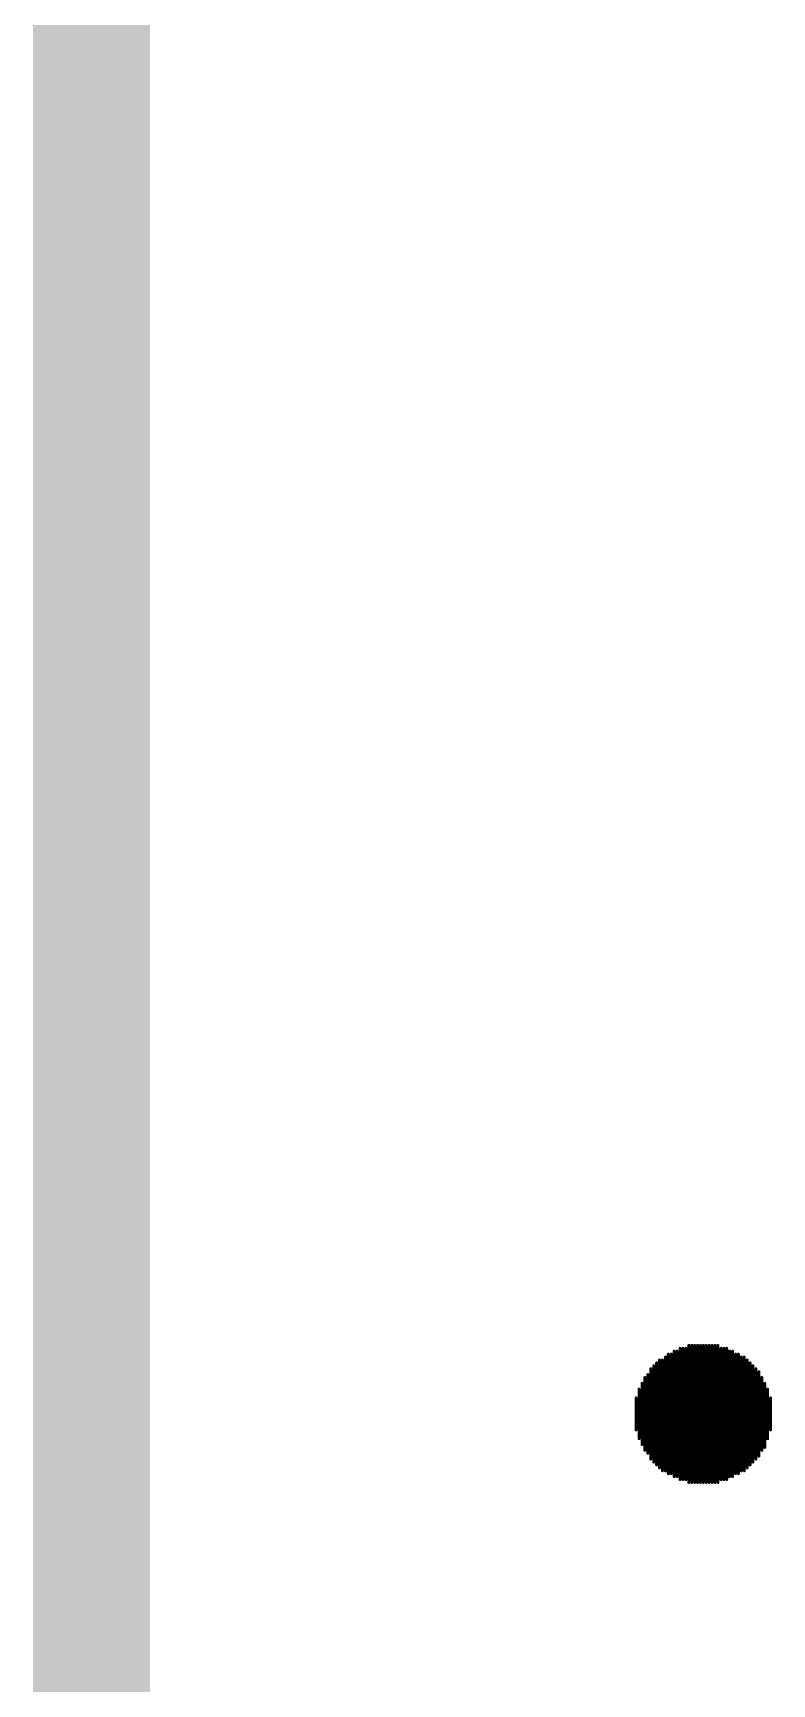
# Model space of a CAD drawing. Header units: inches. Extents: x 0.06 to 0.98, y 0.09 to 4.02.
# Drawn here: x 0.058 to 0.1212, y 0.9277 to 1.0691 of the extents above; entities that cross this region are included whole.
import ezdxf

# ---------------------------------------------------------------- set-up
doc = ezdxf.new("R2010")
doc.units = ezdxf.units.IN
doc.header["$MEASUREMENT"] = 0
doc.layers.add('Mechanical 1', color=6, linetype='Continuous')
doc.layers.add('Top Overlay', color=2, linetype='Continuous')

# ---------------------------------------------------------------- blocks, each defined once
blk = doc.blocks.new('________631')
at = {"layer": 'Top Overlay'}
for points in [[(0.12881, 0.23613, 0.00025, 0.00025, 0), (0.13506, 0.23613, 0.00025, 0.00025, 0)], [(0.12931, 0.23638, 0.00025, 0.00025, 0), (0.13456, 0.23638, 0.00025, 0.00025, 0)], [(0.12981, 0.23663, 0.00025, 0.00025, 0), (0.13406, 0.23663, 0.00025, 0.00025, 0)], [(0.13056, 0.23688, 0.00025, 0.00025, 0), (0.13331, 0.23688, 0.00025, 0.00025, 0)], [(0.12706, 0.23463, 0.00025, 0.00025, 0), (0.13656, 0.23463, 0.00025, 0.00025, 0)], [(0.12731, 0.23488, 0.00025, 0.00025, 0), (0.13656, 0.23488, 0.00025, 0.00025, 0)], [(0.12756, 0.23513, 0.00025, 0.00025, 0), (0.13631, 0.23513, 0.00025, 0.00025, 0)], [(0.12781, 0.23538, 0.00025, 0.00025, 0), (0.13606, 0.23538, 0.00025, 0.00025, 0)], [(0.12806, 0.23563, 0.00025, 0.00025, 0), (0.13581, 0.23563, 0.00025, 0.00025, 0)], [(0.12856, 0.23588, 0.00025, 0.00025, 0), (0.13531, 0.23588, 0.00025, 0.00025, 0)], [(0.12656, 0.23363, 0.00025, 0.00025, 0), (0.13731, 0.23363, 0.00025, 0.00025, 0)], [(0.12656, 0.23338, 0.00025, 0.00025, 0), (0.13731, 0.23338, 0.00025, 0.00025, 0)], [(0.12681, 0.23413, 0.00025, 0.00025, 0), (0.13706, 0.23413, 0.00025, 0.00025, 0)], [(0.12681, 0.23388, 0.00025, 0.00025, 0), (0.13706, 0.23388, 0.00025, 0.00025, 0)], [(0.12706, 0.23438, 0.00025, 0.00025, 0), (0.13681, 0.23438, 0.00025, 0.00025, 0)], [(0.12606, 0.23238, 0.00025, 0.00025, 0), (0.13781, 0.23238, 0.00025, 0.00025, 0)], [(0.12606, 0.23213, 0.00025, 0.00025, 0), (0.13781, 0.23213, 0.00025, 0.00025, 0)], [(0.12606, 0.23188, 0.00025, 0.00025, 0), (0.13781, 0.23188, 0.00025, 0.00025, 0)], [(0.12631, 0.23313, 0.00025, 0.00025, 0), (0.13756, 0.23313, 0.00025, 0.00025, 0)], [(0.12631, 0.23288, 0.00025, 0.00025, 0), (0.13756, 0.23288, 0.00025, 0.00025, 0)], [(0.12631, 0.23263, 0.00025, 0.00025, 0), (0.13756, 0.23263, 0.00025, 0.00025, 0)], [(0.12606, 0.23163, 0.00025, 0.00025, 0), (0.13781, 0.23163, 0.00025, 0.00025, 0)], [(0.12606, 0.23138, 0.00025, 0.00025, 0), (0.13781, 0.23138, 0.00025, 0.00025, 0)], [(0.12606, 0.23113, 0.00025, 0.00025, 0), (0.13781, 0.23113, 0.00025, 0.00025, 0)], [(0.12606, 0.23088, 0.00025, 0.00025, 0), (0.13781, 0.23088, 0.00025, 0.00025, 0)], [(0.12606, 0.23063, 0.00025, 0.00025, 0), (0.13781, 0.23063, 0.00025, 0.00025, 0)], [(0.12606, 0.23038, 0.00025, 0.00025, 0), (0.13781, 0.23038, 0.00025, 0.00025, 0)], [(0.12606, 0.23013, 0.00025, 0.00025, 0), (0.13781, 0.23013, 0.00025, 0.00025, 0)], [(0.12606, 0.22988, 0.00025, 0.00025, 0), (0.13781, 0.22988, 0.00025, 0.00025, 0)], [(0.12631, 0.22963, 0.00025, 0.00025, 0), (0.13756, 0.22963, 0.00025, 0.00025, 0)], [(0.12631, 0.22938, 0.00025, 0.00025, 0), (0.13756, 0.22938, 0.00025, 0.00025, 0)], [(0.12631, 0.22913, 0.00025, 0.00025, 0), (0.13756, 0.22913, 0.00025, 0.00025, 0)], [(0.12656, 0.22888, 0.00025, 0.00025, 0), (0.13731, 0.22888, 0.00025, 0.00025, 0)], [(0.12656, 0.22863, 0.00025, 0.00025, 0), (0.13731, 0.22863, 0.00025, 0.00025, 0)], [(0.12681, 0.22838, 0.00025, 0.00025, 0), (0.13706, 0.22838, 0.00025, 0.00025, 0)], [(0.12681, 0.22813, 0.00025, 0.00025, 0), (0.13706, 0.22813, 0.00025, 0.00025, 0)], [(0.12706, 0.22788, 0.00025, 0.00025, 0), (0.13681, 0.22788, 0.00025, 0.00025, 0)], [(0.12706, 0.22763, 0.00025, 0.00025, 0), (0.13681, 0.22763, 0.00025, 0.00025, 0)], [(0.12731, 0.22738, 0.00025, 0.00025, 0), (0.13656, 0.22738, 0.00025, 0.00025, 0)], [(0.12756, 0.22713, 0.00025, 0.00025, 0), (0.13631, 0.22713, 0.00025, 0.00025, 0)], [(0.12781, 0.22688, 0.00025, 0.00025, 0), (0.13606, 0.22688, 0.00025, 0.00025, 0)], [(0.12806, 0.22663, 0.00025, 0.00025, 0), (0.13581, 0.22663, 0.00025, 0.00025, 0)], [(0.12831, 0.22638, 0.00025, 0.00025, 0), (0.13556, 0.22638, 0.00025, 0.00025, 0)], [(0.12881, 0.22613, 0.00025, 0.00025, 0), (0.13506, 0.22613, 0.00025, 0.00025, 0)], [(0.12906, 0.22588, 0.00025, 0.00025, 0), (0.13456, 0.22588, 0.00025, 0.00025, 0)], [(0.12981, 0.22563, 0.00025, 0.00025, 0), (0.13406, 0.22563, 0.00025, 0.00025, 0)], [(0.13056, 0.22538, 0.00025, 0.00025, 0), (0.13331, 0.22538, 0.00025, 0.00025, 0)]]:
    blk.add_lwpolyline(points, format="xyseb", dxfattribs=at)
for points in [[(0.12875, 0.23613, 0.000125, 0.000125, 1), (0.12887, 0.23613, 0.000125, 0.000125, 1)], [(0.12925, 0.23638, 0.000125, 0.000125, 1), (0.12937, 0.23638, 0.000125, 0.000125, 1)], [(0.12975, 0.23663, 0.000125, 0.000125, 1), (0.12987, 0.23663, 0.000125, 0.000125, 1)], [(0.1305, 0.23688, 0.000125, 0.000125, 1), (0.13062, 0.23688, 0.000125, 0.000125, 1)], [(0.13325, 0.23688, 0.000125, 0.000125, 1), (0.13337, 0.23688, 0.000125, 0.000125, 1)], [(0.134, 0.23663, 0.000125, 0.000125, 1), (0.13412, 0.23663, 0.000125, 0.000125, 1)], [(0.1345, 0.23638, 0.000125, 0.000125, 1), (0.13462, 0.23638, 0.000125, 0.000125, 1)], [(0.135, 0.23613, 0.000125, 0.000125, 1), (0.13512, 0.23613, 0.000125, 0.000125, 1)], [(0.127, 0.23463, 0.000125, 0.000125, 1), (0.12712, 0.23463, 0.000125, 0.000125, 1)], [(0.12725, 0.23488, 0.000125, 0.000125, 1), (0.12737, 0.23488, 0.000125, 0.000125, 1)], [(0.1275, 0.23513, 0.000125, 0.000125, 1), (0.12762, 0.23513, 0.000125, 0.000125, 1)], [(0.12775, 0.23538, 0.000125, 0.000125, 1), (0.12787, 0.23538, 0.000125, 0.000125, 1)], [(0.128, 0.23563, 0.000125, 0.000125, 1), (0.12812, 0.23563, 0.000125, 0.000125, 1)], [(0.1285, 0.23588, 0.000125, 0.000125, 1), (0.12862, 0.23588, 0.000125, 0.000125, 1)], [(0.13525, 0.23588, 0.000125, 0.000125, 1), (0.13537, 0.23588, 0.000125, 0.000125, 1)], [(0.13575, 0.23563, 0.000125, 0.000125, 1), (0.13587, 0.23563, 0.000125, 0.000125, 1)], [(0.136, 0.23538, 0.000125, 0.000125, 1), (0.13612, 0.23538, 0.000125, 0.000125, 1)], [(0.13625, 0.23513, 0.000125, 0.000125, 1), (0.13637, 0.23513, 0.000125, 0.000125, 1)], [(0.1365, 0.23488, 0.000125, 0.000125, 1), (0.13662, 0.23488, 0.000125, 0.000125, 1)], [(0.1365, 0.23463, 0.000125, 0.000125, 1), (0.13662, 0.23463, 0.000125, 0.000125, 1)], [(0.1265, 0.23363, 0.000125, 0.000125, 1), (0.12662, 0.23363, 0.000125, 0.000125, 1)], [(0.1265, 0.23338, 0.000125, 0.000125, 1), (0.12662, 0.23338, 0.000125, 0.000125, 1)], [(0.12675, 0.23413, 0.000125, 0.000125, 1), (0.12687, 0.23413, 0.000125, 0.000125, 1)], [(0.12675, 0.23388, 0.000125, 0.000125, 1), (0.12687, 0.23388, 0.000125, 0.000125, 1)], [(0.127, 0.23438, 0.000125, 0.000125, 1), (0.12712, 0.23438, 0.000125, 0.000125, 1)], [(0.13675, 0.23438, 0.000125, 0.000125, 1), (0.13687, 0.23438, 0.000125, 0.000125, 1)], [(0.137, 0.23413, 0.000125, 0.000125, 1), (0.13712, 0.23413, 0.000125, 0.000125, 1)], [(0.137, 0.23388, 0.000125, 0.000125, 1), (0.13712, 0.23388, 0.000125, 0.000125, 1)], [(0.13725, 0.23363, 0.000125, 0.000125, 1), (0.13737, 0.23363, 0.000125, 0.000125, 1)], [(0.13725, 0.23338, 0.000125, 0.000125, 1), (0.13737, 0.23338, 0.000125, 0.000125, 1)], [(0.126, 0.23238, 0.000125, 0.000125, 1), (0.12612, 0.23238, 0.000125, 0.000125, 1)], [(0.126, 0.23213, 0.000125, 0.000125, 1), (0.12612, 0.23213, 0.000125, 0.000125, 1)], [(0.126, 0.23188, 0.000125, 0.000125, 1), (0.12612, 0.23188, 0.000125, 0.000125, 1)], [(0.12625, 0.23313, 0.000125, 0.000125, 1), (0.12637, 0.23313, 0.000125, 0.000125, 1)], [(0.12625, 0.23288, 0.000125, 0.000125, 1), (0.12637, 0.23288, 0.000125, 0.000125, 1)], [(0.12625, 0.23263, 0.000125, 0.000125, 1), (0.12637, 0.23263, 0.000125, 0.000125, 1)], [(0.1375, 0.23313, 0.000125, 0.000125, 1), (0.13762, 0.23313, 0.000125, 0.000125, 1)], [(0.1375, 0.23288, 0.000125, 0.000125, 1), (0.13762, 0.23288, 0.000125, 0.000125, 1)], [(0.1375, 0.23263, 0.000125, 0.000125, 1), (0.13762, 0.23263, 0.000125, 0.000125, 1)], [(0.13775, 0.23238, 0.000125, 0.000125, 1), (0.13787, 0.23238, 0.000125, 0.000125, 1)], [(0.13775, 0.23213, 0.000125, 0.000125, 1), (0.13787, 0.23213, 0.000125, 0.000125, 1)], [(0.13775, 0.23188, 0.000125, 0.000125, 1), (0.13787, 0.23188, 0.000125, 0.000125, 1)], [(0.126, 0.23163, 0.000125, 0.000125, 1), (0.12612, 0.23163, 0.000125, 0.000125, 1)], [(0.126, 0.23138, 0.000125, 0.000125, 1), (0.12612, 0.23138, 0.000125, 0.000125, 1)], [(0.126, 0.23113, 0.000125, 0.000125, 1), (0.12612, 0.23113, 0.000125, 0.000125, 1)], [(0.126, 0.23088, 0.000125, 0.000125, 1), (0.12612, 0.23088, 0.000125, 0.000125, 1)], [(0.126, 0.23063, 0.000125, 0.000125, 1), (0.12612, 0.23063, 0.000125, 0.000125, 1)], [(0.126, 0.23038, 0.000125, 0.000125, 1), (0.12612, 0.23038, 0.000125, 0.000125, 1)], [(0.13775, 0.23163, 0.000125, 0.000125, 1), (0.13787, 0.23163, 0.000125, 0.000125, 1)], [(0.13775, 0.23138, 0.000125, 0.000125, 1), (0.13787, 0.23138, 0.000125, 0.000125, 1)], [(0.13775, 0.23113, 0.000125, 0.000125, 1), (0.13787, 0.23113, 0.000125, 0.000125, 1)], [(0.13775, 0.23088, 0.000125, 0.000125, 1), (0.13787, 0.23088, 0.000125, 0.000125, 1)], [(0.13775, 0.23063, 0.000125, 0.000125, 1), (0.13787, 0.23063, 0.000125, 0.000125, 1)], [(0.13775, 0.23038, 0.000125, 0.000125, 1), (0.13787, 0.23038, 0.000125, 0.000125, 1)], [(0.126, 0.23013, 0.000125, 0.000125, 1), (0.12612, 0.23013, 0.000125, 0.000125, 1)], [(0.126, 0.22988, 0.000125, 0.000125, 1), (0.12612, 0.22988, 0.000125, 0.000125, 1)], [(0.12625, 0.22963, 0.000125, 0.000125, 1), (0.12637, 0.22963, 0.000125, 0.000125, 1)], [(0.12625, 0.22938, 0.000125, 0.000125, 1), (0.12637, 0.22938, 0.000125, 0.000125, 1)], [(0.12625, 0.22913, 0.000125, 0.000125, 1), (0.12637, 0.22913, 0.000125, 0.000125, 1)], [(0.1375, 0.22963, 0.000125, 0.000125, 1), (0.13762, 0.22963, 0.000125, 0.000125, 1)], [(0.1375, 0.22938, 0.000125, 0.000125, 1), (0.13762, 0.22938, 0.000125, 0.000125, 1)], [(0.1375, 0.22913, 0.000125, 0.000125, 1), (0.13762, 0.22913, 0.000125, 0.000125, 1)], [(0.13775, 0.23013, 0.000125, 0.000125, 1), (0.13787, 0.23013, 0.000125, 0.000125, 1)], [(0.13775, 0.22988, 0.000125, 0.000125, 1), (0.13787, 0.22988, 0.000125, 0.000125, 1)], [(0.1265, 0.22888, 0.000125, 0.000125, 1), (0.12662, 0.22888, 0.000125, 0.000125, 1)], [(0.1265, 0.22863, 0.000125, 0.000125, 1), (0.12662, 0.22863, 0.000125, 0.000125, 1)], [(0.12675, 0.22838, 0.000125, 0.000125, 1), (0.12687, 0.22838, 0.000125, 0.000125, 1)], [(0.12675, 0.22813, 0.000125, 0.000125, 1), (0.12687, 0.22813, 0.000125, 0.000125, 1)], [(0.127, 0.22788, 0.000125, 0.000125, 1), (0.12712, 0.22788, 0.000125, 0.000125, 1)], [(0.127, 0.22763, 0.000125, 0.000125, 1), (0.12712, 0.22763, 0.000125, 0.000125, 1)], [(0.13675, 0.22788, 0.000125, 0.000125, 1), (0.13687, 0.22788, 0.000125, 0.000125, 1)], [(0.13675, 0.22763, 0.000125, 0.000125, 1), (0.13687, 0.22763, 0.000125, 0.000125, 1)], [(0.137, 0.22838, 0.000125, 0.000125, 1), (0.13712, 0.22838, 0.000125, 0.000125, 1)], [(0.137, 0.22813, 0.000125, 0.000125, 1), (0.13712, 0.22813, 0.000125, 0.000125, 1)], [(0.13725, 0.22888, 0.000125, 0.000125, 1), (0.13737, 0.22888, 0.000125, 0.000125, 1)], [(0.13725, 0.22863, 0.000125, 0.000125, 1), (0.13737, 0.22863, 0.000125, 0.000125, 1)], [(0.12725, 0.22738, 0.000125, 0.000125, 1), (0.12737, 0.22738, 0.000125, 0.000125, 1)], [(0.1275, 0.22713, 0.000125, 0.000125, 1), (0.12762, 0.22713, 0.000125, 0.000125, 1)], [(0.12775, 0.22688, 0.000125, 0.000125, 1), (0.12787, 0.22688, 0.000125, 0.000125, 1)], [(0.128, 0.22663, 0.000125, 0.000125, 1), (0.12812, 0.22663, 0.000125, 0.000125, 1)], [(0.12825, 0.22638, 0.000125, 0.000125, 1), (0.12837, 0.22638, 0.000125, 0.000125, 1)], [(0.12875, 0.22613, 0.000125, 0.000125, 1), (0.12887, 0.22613, 0.000125, 0.000125, 1)], [(0.135, 0.22613, 0.000125, 0.000125, 1), (0.13512, 0.22613, 0.000125, 0.000125, 1)], [(0.1355, 0.22638, 0.000125, 0.000125, 1), (0.13562, 0.22638, 0.000125, 0.000125, 1)], [(0.13575, 0.22663, 0.000125, 0.000125, 1), (0.13587, 0.22663, 0.000125, 0.000125, 1)], [(0.136, 0.22688, 0.000125, 0.000125, 1), (0.13612, 0.22688, 0.000125, 0.000125, 1)], [(0.13625, 0.22713, 0.000125, 0.000125, 1), (0.13637, 0.22713, 0.000125, 0.000125, 1)], [(0.1365, 0.22738, 0.000125, 0.000125, 1), (0.13662, 0.22738, 0.000125, 0.000125, 1)], [(0.129, 0.22588, 0.000125, 0.000125, 1), (0.12912, 0.22588, 0.000125, 0.000125, 1)], [(0.12975, 0.22563, 0.000125, 0.000125, 1), (0.12987, 0.22563, 0.000125, 0.000125, 1)], [(0.1305, 0.22538, 0.000125, 0.000125, 1), (0.13062, 0.22538, 0.000125, 0.000125, 1)], [(0.13325, 0.22538, 0.000125, 0.000125, 1), (0.13337, 0.22538, 0.000125, 0.000125, 1)], [(0.134, 0.22563, 0.000125, 0.000125, 1), (0.13412, 0.22563, 0.000125, 0.000125, 1)], [(0.1345, 0.22588, 0.000125, 0.000125, 1), (0.13462, 0.22588, 0.000125, 0.000125, 1)]]:
    blk.add_lwpolyline(points, format="xyseb", close=True, dxfattribs=at)

msp = doc.modelspace()

# ---------------------------------------------------------------- linework, layer by layer
at = {"layer": 'Mechanical 1'}
msp.add_lwpolyline([(0.06299, 0.19685, 0.01, 0.01, 0), (0.06299, 3.78937, 0.01, 0.01, 0)], format="xyseb", dxfattribs=at)

# ---------------------------------------------------------------- block references
at = {"rotation": 90}
msp.add_blockref('________631', (0.34646, 0.8189), dxfattribs=at)

doc.saveas('drawing.dxf')
